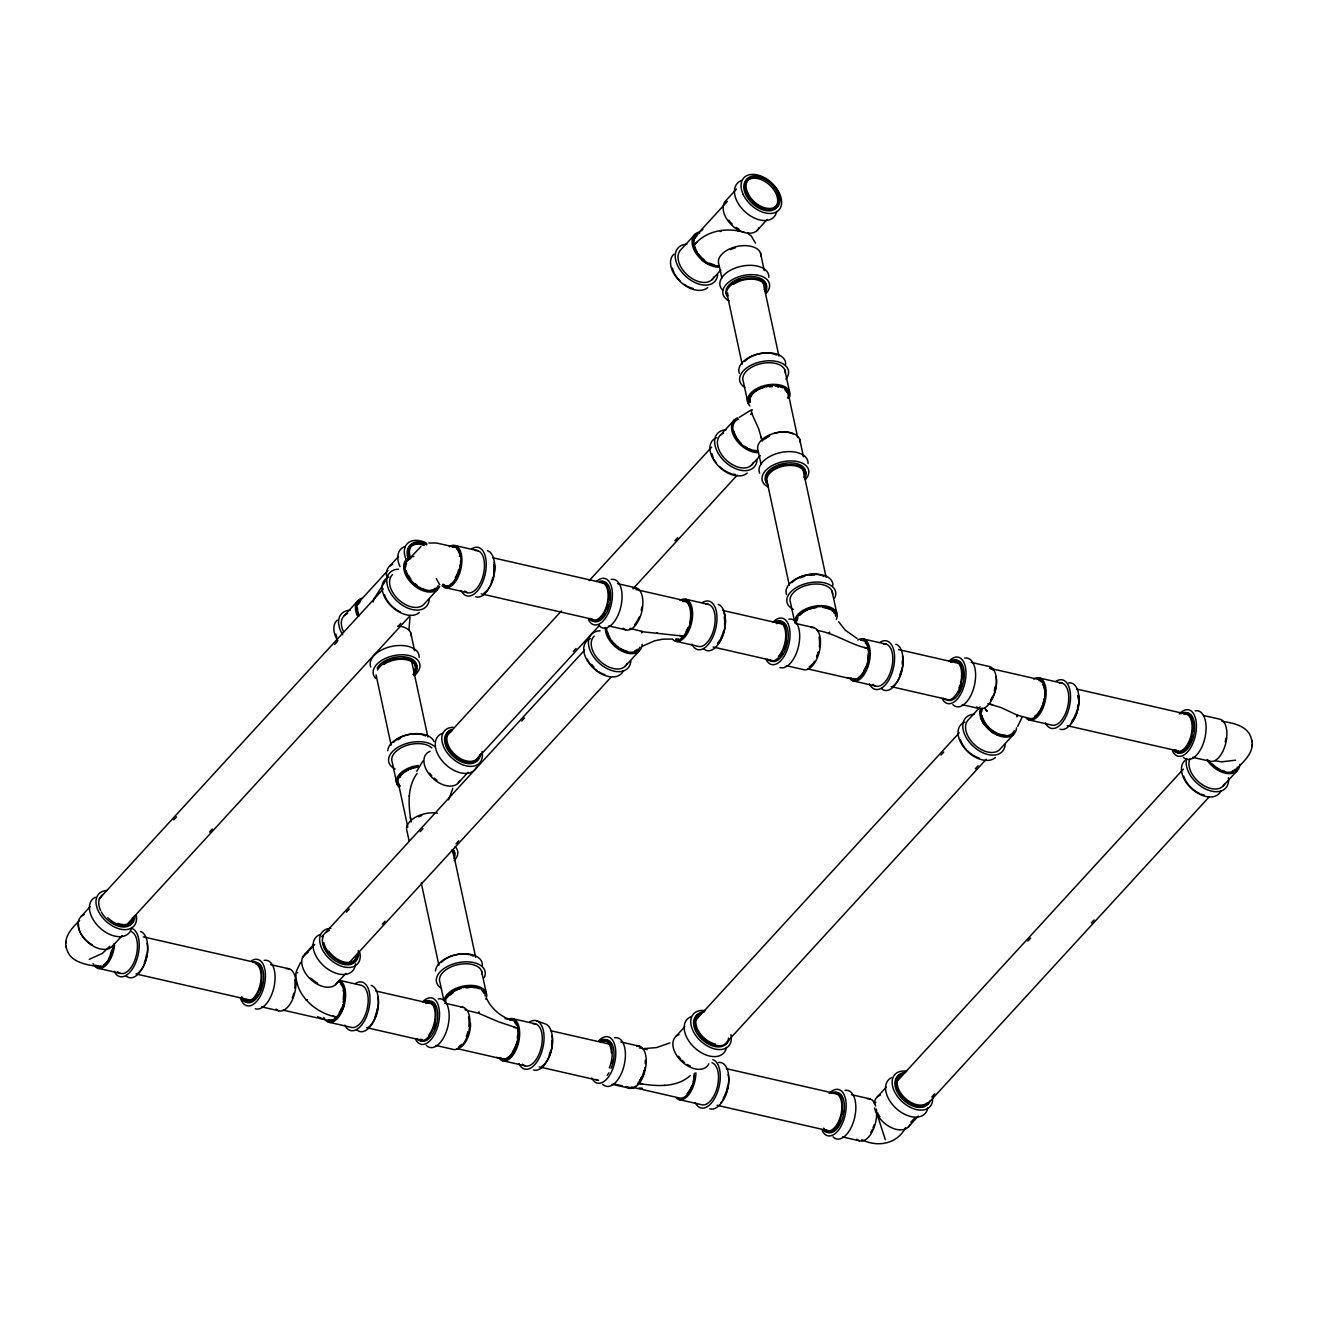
<?xml version="1.0" encoding="UTF-8"?>
<svg xmlns="http://www.w3.org/2000/svg" width="1318" height="1318" viewBox="0 0 1318 1318"><rect width="100%" height="100%" fill="white"/><g stroke="black" fill="none" stroke-linecap="round" stroke-linejoin="round"><path stroke-width="1.5" d="M408.992 629.526L409.964 617.368M513.575 1027.15L518.238 1028.337L498.616 1021.829L478.681 1013.311L479.06 1011.878L478.368 1013.212L464.924 1009.852M744.275 232.281C726.465 227.157 705.855 230.403 693.845 245.477A20.001 13.444 45.9 0 0 697.453 254.341M864.097 647.385L868.76 648.588C850.67 645.112 835.398 633.266 817.193 630.399M641.635 631.47L641.619 632.92L641.965 631.536M417.163 773.386C406.801 787.06 408.481 805.99 411.15 821.954L410.326 817.44M98.026 966.605C86.494 964.694 70.002 962.47 66.608 948.663C62.869 937.213 72.21 927.691 79.624 920.508M332.614 1016.013L337.144 1017.183C316.172 1013.69 295.001 995.271 295.924 973.014L297.835 972.486M1221.852 721.325C1233.022 722.89 1248.228 725.806 1251.392 738.821C1255.56 751.82 1243.451 761.672 1235.724 769.877M409.371 795.545L409.305 796.418M829.22 633.563L829.599 632.129L828.89 633.447M295.314 974.595L295.199 975.155M374.263 598.701L374.51 597.861L373.076 601.964M448.598 799.845L452.848 788.329M874.79 1102.622L875.844 1102.326M296.155 971.646L300.619 962.338M296.978 983.426L297.506 984.826M1022.125 717.14L1017.661 726.449M688.358 628.274L684.157 636.232A20.001 9.44 -80 0 1 681.62 638.686M761.178 436.769L762.199 441.085L758.641 428.663L752.183 414.445L751.342 411.216L752.265 409.667M720.979 230.469L720.452 231.54L721.243 230.452M374.609 597.944L385.383 581.073M416.702 771.261L422.963 760.964M679.363 635.391L684.157 636.232L644.156 631.932L629.938 628.389M1017.71 715.361L1016.788 716.597L1017.71 715.361L1029.309 718.326A20.001 10.297 -77.1 0 0 1044.07 702.23A20.001 10.297 -77.1 0 0 1039.21 679.594L989.505 668.242M109.839 946.275L102.359 953.392L89.294 959.306M1235.543 760.206L1221.588 761.82L1215.41 760.832M642.476 1084.137L637.764 1083.198C655.046 1086.329 676.118 1088.273 690.22 1075.653M344.377 615.522L358.48 600.151M389.502 566.312L398.481 556.525M695.146 234.143L681.044 249.53A21.632 13.757 42.5 0 0 688.391 275.89A21.632 13.757 42.5 0 0 713.961 276.912M736.433 189.133L726.185 200.303A21.632 13.757 42.5 0 0 733.516 226.68A21.632 13.757 42.5 0 0 759.086 227.684M387.953 570.397L359.633 601.288A20.001 12.719 42.5 0 0 358.611 615.753M727.338 201.44L696.316 235.279A20.001 12.719 42.5 0 0 697.799 253.995A20.001 12.719 42.5 0 0 718.195 265.742M81.123 916.471L90.102 906.685M407.872 560.265L420.92 546.591M99.163 898.86L383.373 588.932M173.795 819.862L176.563 816.847M334.624 644.486L337.392 641.471M711.852 279.828L720.831 270.042M756.993 230.617L767.241 219.431M459.323 556.377L460.443 555.142M209.529 832.02L212.313 828.989M398.085 626.412L400.853 623.381M127.5 923.869L410.326 615.457M437.527 589.443L423.424 604.814A21.632 13.757 42.5 0 1 397.855 598.982A21.632 13.757 42.5 0 1 392.616 574.516M111.931 946.785L122.195 935.599M720.452 435.072L734.554 419.701M447.346 735.312L561.419 610.926M589.245 580.579L711.654 447.099M778.032 387.179L779.152 385.943M573.314 651.471L576.098 648.44M674.865 540.742L677.65 537.695M474.299 761.837L599.509 625.309M632.887 588.899L737.223 475.123M457.758 783.518L468.022 772.332M751.26 465.386L760.239 455.6M304.787 954.298L313.766 944.512M314.738 944.363L304.985 954.973A18.93 12.027 42.5 0 0 303.156 957.543M321.691 936.785L584.615 650.071M346.486 912.122L349.27 909.09M420.228 831.724L422.996 828.692M521.78 720.995L524.548 717.964M382.269 924.231L385.054 921.2M455.995 843.833L458.779 840.802M348.644 963.293L611.568 676.595M625.061 666.397L639.164 651.01M335.596 984.595L345.86 973.409M343.026 991.037L344.163 989.802M675.903 1036.409L684.882 1026.623M980.114 706.992L968.582 719.562A21.632 13.757 42.5 0 0 973.821 744.027A21.632 13.757 42.5 0 0 999.39 749.876L1013.493 734.488M694.932 1021.022L959.257 732.792M940.937 755.165L943.721 752.133M1044.696 687.584L1044.284 688.045A19.193 9.885 -77.1 0 0 1043.082 684.437M975.32 768.806L978.104 765.758M724.686 1044.499L986.21 759.316M877.261 1096.938L886.24 1087.152M896.355 1082.062L1183.35 769.119M1027.842 941.101L1030.61 938.07M931.859 1096.873L934.643 1093.841M1091.304 923.012L1094.072 919.98M905.598 1127.565C897.163 1144.189 877.393 1147.566 861.725 1139.658M910.837 1122.195L915.005 1117.664M927.477 1104.056L1208.919 797.159M908.069 1127.252L918.333 1116.066M1222.774 786.401L1236.877 771.014M992.503 704.751L987.989 703.614L1001.103 707.585L1017.562 715.312M696.777 242.479L693.845 245.477A20.017 13.46 45.9 0 1 696.761 234.802L696.794 234.785A20.001 13.444 45.9 0 1 699.825 232.907M436.291 578.635L439.701 584.665M885.366 1139.757L876.767 1113.249M763.27 440.064L769.531 435.401M751.935 413.506L750.716 414.445L751.968 413.621M700.22 231.457L702.906 229.48M739.349 417.312L751.013 410.03M642.327 646.248L654.552 640.812L662.773 639.164L672.575 639.049M669.939 1042.917L656.413 1047.596L644.123 1048.601M656.677 633.002L657.583 633.019M664.997 1085.34L664.124 1085.389M428.927 543.065L436.176 542.95L454.957 547.151M737.849 231.062L739.332 231.293M306.402 1000.016L307.44 999.901L306.221 999.802M639.164 1087.993L642.558 1088.273M799.219 614.781L799.894 614.946A18.93 10.873 -12.1 0 1 806.929 610.053M971.086 662.377L989.917 666.677A21.632 11.137 -77.1 0 1 994.365 693.845A21.632 11.137 -77.1 0 1 976.638 706.909M1039.622 678.029L1062.209 683.185M1203.433 715.443L1220.369 719.315A21.632 11.137 -77.1 0 1 1224.834 746.482A21.632 11.137 -77.1 0 1 1207.107 759.563M455.369 545.586L477.956 550.743M795.149 623.365L813.98 627.665M863.685 639.032L886.273 644.189M617.532 583.627L636.363 587.943M686.068 599.295L708.672 604.451M1076.641 689.05L1187.88 714.455M635.968 589.508L685.673 600.86M898.546 649.56L957.856 663.102M492.619 557.695L603.858 583.1M722.544 610.382L783.831 624.386M1067.267 725.691L1178.506 751.095M891.149 686.645L948.482 699.743M481.268 593.874L592.49 619.279M713.17 647.006L772.48 660.565M807.637 668.885L853.372 679.33M962.255 704.669L979.208 708.54M1028.913 719.892L1051.5 725.048A21.632 11.137 -77.1 0 0 1068.074 704.899A21.632 11.137 -77.1 0 0 1059.293 682.988M1192.708 757.323L1209.66 761.194M444.66 587.449L467.247 592.622M786.319 665.672L803.255 669.544A21.632 11.137 -77.1 0 0 819.829 649.379A21.632 11.137 -77.1 0 0 811.048 627.467M852.977 680.895L875.564 686.052M608.718 625.935L625.655 629.806M675.36 641.158L697.963 646.314A21.632 11.137 -77.1 0 0 714.521 626.165A21.632 11.137 -77.1 0 0 705.74 604.254M607.038 632.03L607.713 632.195A19.193 12.208 42.5 0 0 610.613 639.032M448.697 994.546L450.492 994.958A17.842 10.264 -12.1 0 1 453.408 992.438M620.86 1041.961L639.691 1046.261M851.313 1094.632L870.144 1098.932M444.611 1003.13L463.442 1007.43M513.147 1018.781L535.751 1023.938M639.296 1047.826L647.072 1049.606M270.536 964.595L289.367 968.895M726.416 1068.667L839.632 1094.517M504.975 1018.567L512.751 1020.346M143.382 936.867L256.598 962.733M550.545 1030.676L609.855 1044.218M375.877 991.021L433.21 1004.118M717.041 1105.291L828.264 1130.712M631.371 1087.004L679.099 1097.91A20.001 10.297 -77.1 0 0 695.031 1073.33M135.985 973.953L251.194 1000.28M595.818 1079.442L597.614 1079.854M539.194 1066.855L598.504 1080.414M614.32 1084.022L622.228 1085.834M626.182 1086.724L630.136 1087.63M366.503 1027.645L419.882 1039.836M457.115 1048.634L502.85 1059.079M612.046 1084.253L628.983 1088.124M678.688 1099.476L701.291 1104.649A21.632 11.137 -77.1 0 0 717.239 1087.251A21.632 11.137 -77.1 0 0 712 1062.769M842.482 1136.923L859.418 1140.795M283.041 1010.099L328.775 1020.544A20.001 10.297 -77.1 0 0 343.52 1004.448A20.001 10.297 -77.1 0 0 338.677 981.811M97.631 968.17L120.218 973.327M435.797 1045.421L452.733 1049.293A21.632 11.137 -77.1 0 0 469.307 1029.127A21.632 11.137 -77.1 0 0 460.526 1007.232M502.438 1060.644L525.042 1065.817M261.705 1006.886L278.658 1010.758M328.363 1022.109L350.967 1027.282A21.632 11.137 -77.1 0 0 366.915 1009.885A21.632 11.137 -77.1 0 0 361.676 985.403L339.072 980.246A21.632 11.137 -77.1 0 1 342.581 1010.016A21.632 11.137 -77.1 0 1 323.783 1017.545M847.145 677.551L852.598 679.116A20.001 9.523 -74 0 0 866.519 665.508A20.001 9.523 -74 0 0 866.19 642.245M496.622 1057.316L502.059 1058.881A20.001 9.523 -74 0 0 515.997 1045.256A20.001 9.523 -74 0 0 515.668 1021.994M536.558 1020.807L545.322 1023.921A23.79 12.257 -77.1 0 1 551.089 1050.825A23.79 12.257 -77.1 0 1 533.543 1069.969M509.654 1019.44C499.67 1015.799 491.219 1008.122 486.589 998.566M748.542 233.5L747.734 232.841L750.304 235.51M317.556 1016.689L322.861 1018.88M857.046 638.423L845.316 630.235L838.693 621.799M985.848 709.743L987.166 711.292L984.497 708.096M750.931 235.428L755.511 243.105M760.453 252.825L764.259 270.536M784.836 369.913L789.482 391.545M799.68 439.125L803.469 456.819M832.053 591.189L836.699 612.821M787.917 391.973L797.687 437.576M763.007 281.887L778.922 356.107M802.81 468.664L826.106 577.3M727.536 296.023L742.149 364.213M766.911 480.79L789.334 585.406M721.885 278.164L718.936 264.391A21.632 12.439 -12.1 0 1 737.652 246.334A21.632 12.439 -12.1 0 1 760.997 256.038M747.965 403.11L743.319 381.479A21.632 12.439 -12.1 0 1 762.035 363.422A21.632 12.439 -12.1 0 1 785.38 373.126M761.112 464.447L758.163 450.69A21.632 12.439 -12.1 0 1 776.862 432.634A21.632 12.439 -12.1 0 1 800.207 442.337M794.754 622.409L790.536 602.754A21.632 12.439 -12.1 0 1 809.252 584.698A21.632 12.439 -12.1 0 1 832.597 594.402M713.994 265.297L713.845 264.654A19.193 12.208 42.5 0 1 709.578 263.188M410.804 632.986L414.593 650.68M481.531 970.954L486.177 992.586M452.815 850.621L475.666 957.247M411.529 660.763L427.872 736.976M421.233 882.862L438.91 965.353M376.058 674.882L391.116 745.098M398.464 783.551L407.822 827.16M443.804 1000.214L440.014 982.503A21.632 12.439 -12.1 0 1 458.73 964.463A21.632 12.439 -12.1 0 1 482.075 974.15M396.916 783.979L392.27 762.348A21.632 12.439 -12.1 0 1 405.565 745.807A21.632 12.439 -12.1 0 1 431.843 747.981M409.223 841.395L407.114 831.559A21.632 12.439 -12.1 0 1 414.742 817.687A21.632 12.439 -12.1 0 1 437.543 813.157M1251.803 740.271L1251.886 741.787M1252.018 744.555L1252.1 746.021M65.9 941.48L65.982 942.93M66.114 945.698L66.197 947.214M357.376 615.786A21.632 13.757 42.5 0 1 361.626 598.257M343.273 631.174A21.632 13.757 42.5 0 1 347.524 613.628M337.836 640.762A23.79 15.124 42.5 0 1 337.194 620.152M342.746 634.782A24.877 15.816 42.5 0 1 350.275 610.234M336.716 637.055A20.544 13.065 42.5 0 1 335.843 634.139M359.237 615.737A19.193 12.208 42.5 0 1 357.54 607.779M358.348 604.451A19.193 12.208 42.5 0 1 360.209 601.848M377.541 670.005A20.544 11.813 -12.1 0 1 405.301 658.671A20.544 11.813 -12.1 0 1 414.083 674.684M383.999 664.404A19.193 11.038 -12.1 0 1 408.926 660.417A19.193 11.038 -12.1 0 1 412.946 674.437M413.226 661.422A19.193 11.038 -12.1 0 1 414.626 669.758M383.637 662.674A19.193 11.038 -12.1 0 1 387.657 660.4M389.139 659.774A19.193 11.038 -12.1 0 1 392.27 658.72M393.901 658.325A19.193 11.038 -12.1 0 1 397.196 657.748M403.605 657.649A19.193 11.038 -12.1 0 1 406.554 658.127M375.844 678.49A23.79 13.674 -12.1 0 1 383.192 659.511A23.79 13.674 -12.1 0 1 414.132 657.385A23.79 13.674 -12.1 0 1 413.967 675.87M370.803 667.04A24.877 14.3 -12.1 0 1 392.319 646.281A24.877 14.3 -12.1 0 1 419.173 657.435M377.179 668.275A20.544 11.813 -12.1 0 1 402.451 656.726A20.544 11.813 -12.1 0 1 415.895 669.808M398.02 625.935A21.632 12.439 -12.1 0 1 411.348 636.182M386.833 577.333A21.632 13.757 42.5 0 1 392.665 564.417M410.557 557.761A19.193 12.208 42.5 0 1 426.752 544.828M409.107 549.079A19.193 12.208 42.5 0 1 424.198 545.454M408.349 558.931A20.544 13.065 42.5 0 1 413.012 543.741M406.504 560.479A23.79 15.124 42.5 0 1 425.862 542.719M400.029 566.641A24.877 15.816 42.5 0 1 404.923 546.476M409.486 557.695A20.544 13.065 42.5 0 1 426.818 543.84M739.101 229.2A20.001 12.719 42.5 0 1 736.202 227.421M732.182 224.076A20.001 12.719 42.5 0 1 728.821 220.155M717.536 266.434A20.001 13.444 45.9 0 1 714.735 266.285M708.87 264.457A20.001 13.444 45.9 0 1 701.901 259.646M745.79 183.087A19.193 12.208 42.5 0 1 770.338 185.673A19.193 12.208 42.5 0 1 772.2 209.068M764.621 209.282A19.193 12.208 42.5 0 1 760.354 207.816M758.937 207.107A19.193 12.208 42.5 0 1 756.153 205.394M754.835 204.422A19.193 12.208 42.5 0 1 752.314 202.198M749.085 198.441A19.193 12.208 42.5 0 1 747.372 195.739M777.966 205.542A20.544 13.065 42.5 0 1 751.672 202.791A20.544 13.065 42.5 0 1 749.695 177.732M776.681 211.358A24.877 15.816 42.5 0 1 745.593 212.28A24.877 15.816 42.5 0 1 741.606 180.484M726.844 296.105A20.544 11.813 -12.1 0 1 747.257 278.543A20.544 11.813 -12.1 0 1 765.923 291.393M733.665 284.26A19.193 11.038 -12.1 0 1 756.581 279.696A19.193 11.038 -12.1 0 1 764.654 291.327M728.129 295.759A19.193 11.038 -12.1 0 1 727.668 292.909M762.875 281.261A19.193 11.038 -12.1 0 1 764.275 289.598M730.156 285.232A19.193 11.038 -12.1 0 1 732.133 283.386M733.286 282.53A19.193 11.038 -12.1 0 1 735.889 280.948M737.306 280.256A19.193 11.038 -12.1 0 1 740.337 279.07M729.052 300.784A23.79 13.674 -12.1 0 1 728.772 282.068A23.79 13.674 -12.1 0 1 760.288 275.808A23.79 13.674 -12.1 0 1 766.071 293.436M722.709 290.125A24.877 14.3 -12.1 0 1 738.805 266.879A24.877 14.3 -12.1 0 1 768.822 277.274M726.465 294.375A20.544 11.813 -12.1 0 1 744.242 277.225A20.544 11.813 -12.1 0 1 766.417 286.451M730.436 249.613A20.001 11.5 -12.1 0 1 735.263 247.866M718.821 267.076A21.632 13.757 42.5 0 1 695.278 252.1A21.632 13.757 42.5 0 1 698.309 232.248M704.059 259.778A19.193 12.208 42.5 0 1 698.309 253.797M697.42 252.463A19.193 12.208 42.5 0 1 694.52 245.626M695.014 238.443A19.193 12.208 42.5 0 1 696.893 235.856M707.75 287.505A23.79 15.124 42.5 0 1 679.643 281.08A23.79 15.124 42.5 0 1 673.877 254.16M717.635 274.408A24.877 15.816 42.5 0 1 684.767 275.396A24.877 15.816 42.5 0 1 686.958 244.225M693.202 288.494A20.544 13.065 42.5 0 1 688.639 286.929M687.123 286.171A20.544 13.065 42.5 0 1 684.157 284.326M680.039 280.915A20.544 13.065 42.5 0 1 674.75 273.996M674.009 272.529A20.544 13.065 42.5 0 1 672.51 268.131M764.292 387.113A18.93 10.873 -12.1 0 0 750.321 402.336A19.193 11.038 -12.1 0 1 764.456 387.014M765.89 386.701A18.93 10.873 -12.1 0 1 772.364 385.927M775.462 386.042A18.93 10.873 -12.1 0 1 778.361 386.503M784.951 389.766A18.93 10.873 -12.1 0 1 786.648 392.22M766.071 386.602A19.193 11.038 -12.1 0 1 769.366 386.042M775.791 385.943A19.193 11.038 -12.1 0 1 782.546 387.723M785.413 389.7A19.193 11.038 -12.1 0 1 787.143 392.204M400.277 786.138A20.001 11.5 -12.1 0 1 418.35 766.433M418.613 816.781A20.001 11.5 -12.1 0 1 421.776 815.529M398.86 786.797A21.632 12.439 -12.1 0 1 418.399 765.478M397.904 739.826A19.193 11.038 -12.1 0 1 400.507 738.261M418.317 766.911A19.193 11.038 -12.1 0 0 410.277 768.938A18.93 10.873 -12.1 0 1 413.242 767.982M414.841 767.587A18.93 10.873 -12.1 0 1 418.086 767.027M387.756 750.749A23.79 13.674 -12.1 0 1 408.926 734.423A23.79 13.674 -12.1 0 1 434.017 741.556M395.12 769.004A24.877 14.3 -12.1 0 1 398.794 746.779A24.877 14.3 -12.1 0 1 434.66 746.696M393.637 742.265A20.544 11.813 -12.1 0 1 425.615 735.922M480.724 753.632A20.544 13.065 42.5 0 1 455.567 756.252A20.544 13.065 42.5 0 1 451.596 729.398M478.764 756.45A19.193 12.208 42.5 0 1 454.216 753.863A19.193 12.208 42.5 0 1 452.354 730.469M472.981 761.952A19.193 12.208 42.5 0 1 469.439 762.611M461.135 760.717A19.193 12.208 42.5 0 1 454.315 756.235M453.079 755.099A19.193 12.208 42.5 0 1 448.153 748.624M447.461 747.257A19.193 12.208 42.5 0 1 446.061 743.171M445.748 739.316A19.193 12.208 42.5 0 1 451.234 731.704M481.993 751.375A23.79 15.124 42.5 0 1 467.906 766.186A23.79 15.124 42.5 0 1 443.227 745.659A23.79 15.124 42.5 0 1 453.013 727.272M476.589 767.043A24.877 15.816 42.5 0 1 444.776 763.682A24.877 15.816 42.5 0 1 442.37 733.368M479.604 754.868A20.544 13.065 42.5 0 1 454.446 757.471A20.544 13.065 42.5 0 1 450.459 730.633M459.867 780.586A21.632 13.757 42.5 0 1 432.205 777.669A21.632 13.757 42.5 0 1 430.113 751.309M436.966 780.305A20.001 12.719 42.5 0 1 434.232 778.164M431.76 775.725A20.001 12.719 42.5 0 1 429.602 773.056M452.601 849.632A20.544 11.813 -12.1 0 1 454.1 858.545M454.084 850.571A20.544 11.813 -12.1 0 1 454.595 853.603M455.056 846.601A23.79 13.674 -12.1 0 1 454.249 860.605M451.431 850.159A19.193 11.038 -12.1 0 1 453.639 855.497M769.317 386.833A17.842 10.264 -12.1 0 1 772.364 386.619M749.514 402.665A20.001 11.5 -12.1 0 1 769.399 385.564A20.001 11.5 -12.1 0 1 787.571 398.069M765.461 438.268A20.001 11.5 -12.1 0 1 769.663 435.912M774.292 433.441A20.001 12.307 -15.1 0 1 793.09 433.919M749.909 405.911A21.632 12.439 -12.1 0 1 766.664 385.054A21.632 12.439 -12.1 0 1 789.103 398.135M744.686 361.396A20.544 11.813 -12.1 0 1 776.648 355.053M739.398 373.406A23.79 13.674 -12.1 0 1 759.975 353.553A23.79 13.674 -12.1 0 1 785.643 364.213M744.785 387.377A24.877 14.3 -12.1 0 1 746.35 368.183A24.877 14.3 -12.1 0 1 778.246 361.857A24.877 14.3 -12.1 0 1 785.923 379.205M735.543 474.48A20.544 13.065 42.5 0 1 732.61 474.052M731.111 473.64A20.544 13.065 42.5 0 1 719.447 466.457M715.987 462.437A20.544 13.065 42.5 0 1 714.158 459.537M713.417 458.071A20.544 13.065 42.5 0 1 711.918 453.689M757.29 450.641A19.193 12.208 42.5 0 1 753.253 450.212M751.853 449.833A19.193 12.208 42.5 0 1 748.986 448.73M747.57 448.038A19.193 12.208 42.5 0 1 744.802 446.324M740.947 443.112A19.193 12.208 42.5 0 1 733.928 431.184M747.158 473.047A23.79 15.124 42.5 0 1 716.926 464.364A23.79 15.124 42.5 0 1 716.745 437.625M757.043 459.966A24.877 15.816 42.5 0 1 724.175 460.938A24.877 15.816 42.5 0 1 726.366 429.783M753.369 462.453A21.632 13.757 42.5 0 1 725.707 459.537A21.632 13.757 42.5 0 1 723.615 433.177M758.229 452.634A21.632 13.757 42.5 0 1 734.686 437.658A21.632 13.757 42.5 0 1 737.718 417.806M757.603 451.3A20.001 12.719 42.5 0 1 735.823 437.444A20.001 12.719 42.5 0 1 738.64 419.075M767.356 482.042A19.193 11.038 -12.1 0 1 786.434 465.633A19.193 11.038 -12.1 0 1 803.865 477.627M766.516 477.478A19.193 11.038 -12.1 0 1 767.323 474.464M772.496 468.813A19.193 11.038 -12.1 0 1 776.516 466.556M777.999 465.929A19.193 11.038 -12.1 0 1 781.146 464.875M782.76 464.463A19.193 11.038 -12.1 0 1 786.055 463.903M803.832 470.048A19.193 11.038 -12.1 0 1 804.309 472.898M767.537 483.344A20.544 11.813 -12.1 0 1 783.452 463.524A20.544 11.813 -12.1 0 1 804.771 475.946M767.916 485.073A20.544 11.813 -12.1 0 1 783.831 465.254A20.544 11.813 -12.1 0 1 805.133 477.676M768.279 487.083A23.79 13.674 -12.1 0 1 767.982 468.368A23.79 13.674 -12.1 0 1 799.499 462.091A23.79 13.674 -12.1 0 1 805.298 479.719M759.679 473.178A24.877 14.3 -12.1 0 1 781.195 452.42A24.877 14.3 -12.1 0 1 808.049 463.574M797.061 620.827A18.93 10.873 -12.1 0 1 797.868 617.862M808.395 609.443A18.93 10.873 -12.1 0 1 816.336 607.45M822.663 607.334A18.93 10.873 -12.1 0 1 829.319 609.114M449.454 994.892A18.93 10.873 -12.1 0 1 452.552 992.24M453.787 991.433A18.93 10.873 -12.1 0 1 461.069 988.352M465.913 987.38A18.93 10.873 -12.1 0 1 469.142 987.166M470.707 987.182A18.93 10.873 -12.1 0 1 475.139 987.742M868.101 653.843A17.842 9.193 -77.1 0 1 867.919 658.308M865.629 667.254A17.842 9.193 -77.1 0 1 863.685 671.126M819.055 637.22A20.001 10.297 -77.1 0 1 819.368 646.759M818.429 651.866A20.001 10.297 -77.1 0 1 816.814 656.776M812.053 664.601A20.001 10.297 -77.1 0 1 809.236 667.007M818.083 652.558A18.93 9.737 -77.1 0 1 816.55 657.204M814.491 661.306A18.93 9.737 -77.1 0 1 809.384 666.875M860.572 640.416A20.001 10.297 -77.1 0 1 868.134 663.234A20.001 10.297 -77.1 0 1 851 677.814M777.34 622.211A19.193 9.885 -77.1 0 1 785.709 634.386A19.193 9.885 -77.1 0 1 778.477 656.315M776.401 623.727A19.193 9.885 -77.1 0 1 784.012 624.238M787.077 641.24A19.193 9.885 -77.1 0 1 786.401 644.518M785.94 646.117A19.193 9.885 -77.1 0 1 784.836 649.214M782.76 653.382A19.193 9.885 -77.1 0 1 781.129 655.721M779.3 621.305A20.544 10.577 -77.1 0 1 787.06 644.733A20.544 10.577 -77.1 0 1 769.465 659.725M774.556 622.063A20.544 10.577 -77.1 0 1 785.825 641.701A20.544 10.577 -77.1 0 1 767.653 659.313M772.908 622.343A23.79 12.257 -77.1 0 1 788.988 626.231A23.79 12.257 -77.1 0 1 783.156 657.764A23.79 12.257 -77.1 0 1 766.055 659.379M788.823 619.13A24.877 12.801 -77.1 0 1 798.922 644.337A24.877 12.801 -77.1 0 1 779.861 667.518M791.904 582.671A20.544 11.813 -12.1 0 1 823.865 576.312M800.191 577.959A19.193 11.038 -12.1 0 1 804.82 576.279M809.73 575.307A19.193 11.038 -12.1 0 1 814.59 575.093M793.387 609.41A24.877 14.3 -12.1 0 1 805.776 583.61A24.877 14.3 -12.1 0 1 834.739 597.894M786.615 594.682A23.79 13.674 -12.1 0 1 807.193 574.829A23.79 13.674 -12.1 0 1 832.877 585.489M799.894 614.946A19.193 11.038 -12.1 0 1 807.044 609.97M808.544 609.344A19.193 11.038 -12.1 0 1 816.583 607.318M823.009 607.219A19.193 11.038 -12.1 0 1 834.36 613.48M794.639 621.173A21.632 12.439 -12.1 0 1 819.45 605.654A21.632 12.439 -12.1 0 1 836.32 619.411M796.731 623.941A20.001 11.5 -12.1 0 1 814.046 607.252A20.001 11.5 -12.1 0 1 835.628 616.214M857.656 640.07A21.632 11.137 -77.1 0 1 869.534 660.73A21.632 11.137 -77.1 0 1 850.407 679.264M902.286 661.026A19.193 9.885 -77.1 0 1 902.237 664.19M901.166 670.73A19.193 9.885 -77.1 0 1 899.617 675.442M883.34 643.991A21.632 11.137 -77.1 0 1 891.512 668.654A21.632 11.137 -77.1 0 1 872.994 684.421M865.349 642.822A19.193 9.885 -77.1 0 1 868.117 661.471M867.738 663.102A19.193 9.885 -77.1 0 1 866.766 666.282M866.19 667.798A19.193 9.885 -77.1 0 1 864.097 671.966M863.306 673.185A19.193 9.885 -77.1 0 1 858.908 677.617M856.173 678.721A19.193 9.885 -77.1 0 1 853.57 678.539M895.845 644.156A23.79 12.257 -77.1 0 1 900.754 674.042A23.79 12.257 -77.1 0 1 881.248 688.424M880.16 642.245A24.877 12.801 -77.1 0 1 893.11 669.182A24.877 12.801 -77.1 0 1 869.485 683.943M902.484 655.919A20.544 10.577 -77.1 0 1 892.385 686.497M518.172 1029.655A18.93 9.737 -77.1 0 1 518.584 1032.439M518.682 1035.47A18.93 9.737 -77.1 0 1 506.161 1058.898M517.793 1035.899A17.299 8.913 -77.1 0 1 517.595 1038.815M516.771 1043.246A17.299 8.913 -77.1 0 1 515.898 1046.113M515.371 1047.48A17.299 8.913 -77.1 0 1 513.493 1051.237M641.899 1076.378A17.299 8.913 -77.1 0 1 640.021 1080.134M644.996 1067.564A18.93 9.737 -77.1 0 1 632.689 1087.811M868.15 648.983A18.93 9.737 -77.1 0 1 868.661 653.267M868.661 654.799A18.93 9.737 -77.1 0 1 867.919 661.241M866.025 667.468A18.93 9.737 -77.1 0 1 863.965 671.587M994.975 686.892A18.93 9.737 -77.1 0 1 994.447 690.138M992.553 696.382A18.93 9.737 -77.1 0 1 990.493 700.484M343.504 989.983A18.93 9.737 -77.1 0 1 343.273 1002.24M341.378 1008.484A18.93 9.737 -77.1 0 1 339.319 1012.586M470.526 1023.18A18.93 9.737 -77.1 0 1 458.021 1048.156M998.237 735.032A18.93 12.027 42.5 0 1 995.42 733.961M994.019 733.269A18.93 12.027 42.5 0 1 991.284 731.572M984.299 724.702A18.93 12.027 42.5 0 1 982.618 722.05M981.943 720.699A18.93 12.027 42.5 0 1 980.905 717.981M980.262 712.857A18.93 12.027 42.5 0 1 981.053 709.578M688.029 627.516A17.842 9.193 -77.1 0 1 686.085 631.388M641.767 607.021A20.001 10.297 -77.1 0 1 641.207 610.448M639.197 617.038A20.001 10.297 -77.1 0 1 634.436 624.88M682.971 600.678A20.001 10.297 -77.1 0 1 691.093 620.943A20.001 10.297 -77.1 0 1 675.772 639.592M684.882 600.695A20.001 9.44 -80 0 1 689.742 623.332M633.447 587.729A21.632 11.137 -77.1 0 1 641.619 612.409A21.632 11.137 -77.1 0 1 623.101 628.175M599.723 582.474A19.193 9.885 -77.1 0 1 606.988 604.369A19.193 9.885 -77.1 0 1 590.546 618.373M601.683 581.567A20.544 10.577 -77.1 0 1 609.46 604.995A20.544 10.577 -77.1 0 1 591.864 619.987M599.888 581.156A20.544 10.577 -77.1 0 1 607.647 604.583A20.544 10.577 -77.1 0 1 590.052 619.575M596.395 581.502A23.79 12.257 -77.1 0 1 611.667 587.564A23.79 12.257 -77.1 0 1 605.209 618.504A23.79 12.257 -77.1 0 1 588.454 619.641M611.206 579.409A24.877 12.801 -77.1 0 1 620.613 607.779A24.877 12.801 -77.1 0 1 599.311 625.902M609.641 592.095A19.193 9.885 -77.1 0 1 609.69 599.871M608.784 604.781A19.193 9.885 -77.1 0 1 607.236 609.476M605.16 613.644A19.193 9.885 -77.1 0 1 602.672 617.005M604.896 674.651A20.544 13.065 42.5 0 1 598.817 671.851M597.351 670.895A20.544 13.065 42.5 0 1 587.202 659.082M593.858 666.892A19.193 12.208 42.5 0 1 591.634 664.42M637.418 649.313A19.193 12.208 42.5 0 1 634.617 650.993M627.038 651.207A19.193 12.208 42.5 0 1 619.954 648.225M618.587 647.319A19.193 12.208 42.5 0 1 611.503 640.367M623.266 670.829A23.79 15.124 42.5 0 1 592.836 667.633A23.79 15.124 42.5 0 1 590.53 638.637M630.828 660.977A24.877 15.816 42.5 0 1 597.96 661.949A24.877 15.816 42.5 0 1 600.151 630.795M627.154 663.465A21.632 13.757 42.5 0 1 601.585 662.443A21.632 13.757 42.5 0 1 594.253 636.083M642.179 644.321A21.632 13.757 42.5 0 1 622.656 651.504A21.632 13.757 42.5 0 1 605.341 627.384M639.955 647.171A20.001 12.719 42.5 0 1 620.531 649.181A20.001 12.719 42.5 0 1 606.708 628.027M680.055 600.333A21.632 11.137 -77.1 0 1 691.934 620.992A21.632 11.137 -77.1 0 1 672.806 639.527M724.175 616.939A19.193 9.885 -77.1 0 1 724.472 626.083M723.566 631.009A19.193 9.885 -77.1 0 1 720.666 638.555M719.925 639.873A19.193 9.885 -77.1 0 1 717.453 643.217M682.872 601.469A19.193 9.885 -77.1 0 1 689.545 605.703M691.044 618.439A19.193 9.885 -77.1 0 1 681.307 637.879M678.556 638.983A19.193 9.885 -77.1 0 1 675.969 638.802M718.244 604.418A23.79 12.257 -77.1 0 1 723.137 634.304A23.79 12.257 -77.1 0 1 703.647 648.687M702.543 602.507A24.877 12.801 -77.1 0 1 715.509 629.444A24.877 12.801 -77.1 0 1 691.884 644.205M723.598 612.326A20.544 10.577 -77.1 0 1 717.684 644.304M990.263 668.44A20.001 11.104 -74.1 0 1 992.8 669.989M996.062 676.496A20.001 11.104 -74.1 0 1 990.856 700.188M995.074 687.452A20.001 10.297 -77.1 0 1 994.365 690.879M1033.609 679.067A21.632 11.137 -77.1 0 1 1045.471 699.726A21.632 11.137 -77.1 0 1 1026.343 718.261M1039.012 680.385A19.193 9.885 -77.1 0 1 1041.286 681.834M1044.531 689.413A19.193 9.885 -77.1 0 1 1044.581 697.189M1044.35 698.82A19.193 9.885 -77.1 0 1 1034.861 716.613M1068.569 682.938A23.79 12.257 -77.1 0 1 1078.223 707.041A23.79 12.257 -77.1 0 1 1060.001 729.216M1056.097 681.241A24.877 12.801 -77.1 0 1 1069.046 708.194A24.877 12.801 -77.1 0 1 1045.438 722.939M1078.421 694.915A20.544 10.577 -77.1 0 1 1071.221 723.038M1077.712 695.673A19.193 9.885 -77.1 0 1 1078.14 698.524M1078.025 704.817A19.193 9.885 -77.1 0 1 1077.481 708.112M1077.119 709.743A19.193 9.885 -77.1 0 1 1076.147 712.923M1075.554 714.438A19.193 9.885 -77.1 0 1 1071.847 720.946M979.225 758.13A20.544 13.065 42.5 0 1 967.56 750.947M966.325 749.662A20.544 13.065 42.5 0 1 960.41 739.629M1005.42 735.115A19.193 12.208 42.5 0 1 990.296 728.739M989.077 727.602A19.193 12.208 42.5 0 1 982.042 715.674M981.745 711.835A19.193 12.208 42.5 0 1 982.553 708.491M995.288 757.537A23.79 15.124 42.5 0 1 965.056 748.855A23.79 15.124 42.5 0 1 964.858 722.116M1005.156 744.456A24.877 15.816 42.5 0 1 972.305 745.428A24.877 15.816 42.5 0 1 974.48 714.274M1016.507 727.8A21.632 13.757 42.5 0 1 996.985 734.983A21.632 13.757 42.5 0 1 979.669 710.88M1014.283 730.65A20.001 12.719 42.5 0 1 992.701 731.292A20.001 12.719 42.5 0 1 981.894 708.03M950.525 662.311A19.193 9.885 -77.1 0 1 960.525 683.103M960.081 684.701A19.193 9.885 -77.1 0 1 958.977 687.798M962.947 669.462A19.193 9.885 -77.1 0 1 963.359 672.295M963.458 673.811A19.193 9.885 -77.1 0 1 963.244 678.605M962.338 683.515A19.193 9.885 -77.1 0 1 958.697 692.378M955.089 661.62A19.193 9.885 -77.1 0 1 957.675 661.801M955.237 660.302A20.544 10.577 -77.1 0 1 963.573 681.109A20.544 10.577 -77.1 0 1 947.84 700.27M948.845 661.356A23.79 12.257 -77.1 0 1 964.941 665.244A23.79 12.257 -77.1 0 1 959.092 696.777A23.79 12.257 -77.1 0 1 941.991 698.375M964.76 658.143A24.877 12.801 -77.1 0 1 974.15 686.513A24.877 12.801 -77.1 0 1 952.865 704.652M950.492 661.059A20.544 10.577 -77.1 0 1 961.761 680.698A20.544 10.577 -77.1 0 1 943.606 698.309M645.309 1060.347A20.001 10.297 -77.1 0 1 645.243 1063.642M644.14 1070.463A20.001 10.297 -77.1 0 1 642.525 1075.356M641.866 1076.888A20.001 10.297 -77.1 0 1 638.67 1082.144M695.92 1072.901A21.632 11.137 -77.1 0 1 688.721 1094.714A21.632 11.137 -77.1 0 1 676.134 1097.861M727.569 1086.048A19.193 9.885 -77.1 0 1 726.893 1089.327M726.449 1090.925A19.193 9.885 -77.1 0 1 723.252 1098.191M718.343 1062.522A23.79 12.257 -77.1 0 1 728.014 1086.625A23.79 12.257 -77.1 0 1 709.792 1108.8M712.791 1059.639A24.877 12.801 -77.1 0 1 716.827 1093.874A24.877 12.801 -77.1 0 1 695.212 1102.523M694.586 1073.544A19.193 9.885 -77.1 0 1 687.337 1093.907M728.211 1074.5A20.544 10.577 -77.1 0 1 721.012 1102.622M728.805 1040.413A20.544 13.065 42.5 0 1 700.698 1035.701A20.544 13.065 42.5 0 1 704.323 1011.911M715.476 1044.153A19.193 12.208 42.5 0 1 697.535 1029.243A19.193 12.208 42.5 0 1 701.308 1013.674M714.34 1045.388A19.193 12.208 42.5 0 1 711.506 1044.515M710.072 1043.922A19.193 12.208 42.5 0 1 698.804 1034.531M695.509 1019.176A19.193 12.208 42.5 0 1 700.171 1014.893M730.93 1034.581A23.79 15.124 42.5 0 1 715.707 1049.194A23.79 15.124 42.5 0 1 691.439 1026.607A23.79 15.124 42.5 0 1 705.262 1010.675M726.399 1047.448A24.877 15.816 42.5 0 1 695.311 1048.37A24.877 15.816 42.5 0 1 691.324 1016.573M728.541 1038.073A20.544 13.065 42.5 0 1 703.4 1040.676A20.544 13.065 42.5 0 1 699.413 1013.839M708.82 1063.791A21.632 13.757 42.5 0 1 681.142 1060.875A21.632 13.757 42.5 0 1 679.05 1034.515M690.286 1066.031A20.001 12.719 42.5 0 1 687.353 1064.45M684.536 1062.489A20.001 12.719 42.5 0 1 681.917 1060.183M680.714 1058.931A20.001 12.719 42.5 0 1 678.539 1056.262M636.775 1046.064A21.632 11.137 -77.1 0 1 644.947 1070.727A21.632 11.137 -77.1 0 1 626.429 1086.493M605.011 1039.886A20.544 10.577 -77.1 0 1 611.124 1068.354M608.883 1072.819A20.544 10.577 -77.1 0 1 607.153 1075.323M600.267 1040.66A20.544 10.577 -77.1 0 1 611.074 1045.817A20.544 10.577 -77.1 0 1 609.311 1067.942M598.636 1040.94A23.79 12.257 -77.1 0 1 614.715 1044.828A23.79 12.257 -77.1 0 1 608.883 1076.361A23.79 12.257 -77.1 0 1 591.782 1077.959M614.534 1037.727A24.877 12.801 -77.1 0 1 623.941 1066.097A24.877 12.801 -77.1 0 1 602.639 1084.236M600.316 1041.895A19.193 9.885 -77.1 0 1 611.42 1052.983M602.128 1042.307A19.193 9.885 -77.1 0 1 609.74 1042.835M612.804 1059.82A19.193 9.885 -77.1 0 1 612.112 1063.099M294.705 979.884A20.001 10.297 -77.1 0 1 294.771 987.973M293.815 993.097A20.001 10.297 -77.1 0 1 292.201 997.99M343.504 995.074A17.842 9.193 -77.1 0 1 343.306 999.522M344.278 1004.645A20.001 11.104 -74.1 0 1 328.05 1020.363M286.451 968.697A21.632 11.137 -77.1 0 1 294.622 993.36A21.632 11.137 -77.1 0 1 276.105 1009.127M255.33 963.606A19.193 9.885 -77.1 0 1 258.427 990.032A19.193 9.885 -77.1 0 1 241.754 996.705M262.48 982.454A19.193 9.885 -77.1 0 1 261.788 985.732M261.343 987.347A19.193 9.885 -77.1 0 1 260.239 990.444M258.147 994.612A19.193 9.885 -77.1 0 1 256.532 996.952M252.974 1000.263A19.193 9.885 -77.1 0 1 250.222 1001.367M247.636 1001.186A19.193 9.885 -77.1 0 1 245.362 999.736M254.687 962.519A20.544 10.577 -77.1 0 1 262.447 985.963A20.544 10.577 -77.1 0 1 244.868 1000.939M251.656 960.723A23.79 12.257 -77.1 0 1 265.248 971.976A23.79 12.257 -77.1 0 1 256.104 1002.026A23.79 12.257 -77.1 0 1 240.37 997.742M264.21 960.361A24.877 12.801 -77.1 0 1 274.309 985.551A24.877 12.801 -77.1 0 1 255.264 1008.748M252.875 962.107A20.544 10.577 -77.1 0 1 259.893 988.121A20.544 10.577 -77.1 0 1 241.128 997.726M358.232 950.607A20.544 13.065 42.5 0 1 344.591 963.129A20.544 13.065 42.5 0 1 323.898 942.765M326.436 932.287A20.544 13.065 42.5 0 1 329.434 930.492M357.409 954.199A19.193 12.208 42.5 0 1 346.42 962.387A19.193 12.208 42.5 0 1 328.825 951.184M359.814 952.453A23.79 15.124 42.5 0 1 345.728 967.28A23.79 15.124 42.5 0 1 321.065 946.752A23.79 15.124 42.5 0 1 330.851 928.366M356.288 955.435A19.193 12.208 42.5 0 1 350.802 963.046M327.688 952.42A19.193 12.208 42.5 0 1 325.299 948.35M355.481 963.804A24.877 15.816 42.5 0 1 325.019 966.967A24.877 15.816 42.5 0 1 320.208 934.462M356.568 959.537A20.544 13.065 42.5 0 1 334.41 960.196A20.544 13.065 42.5 0 1 323.305 936.307M337.705 981.679A21.632 13.757 42.5 0 1 310.027 978.763A21.632 13.757 42.5 0 1 307.951 952.403M317.704 983.179A20.001 12.719 42.5 0 1 310.801 978.071M340.752 984.052A19.193 9.885 -77.1 0 1 343.504 1002.685M343.125 1004.316A19.193 9.885 -77.1 0 1 342.153 1007.496M341.576 1009.028A19.193 9.885 -77.1 0 1 334.311 1018.847M331.559 1019.934A19.193 9.885 -77.1 0 1 328.973 1019.77M371.248 985.386A23.79 12.257 -77.1 0 1 376.141 1015.272A23.79 12.257 -77.1 0 1 356.651 1029.638M355.547 983.459A24.877 12.801 -77.1 0 1 368.513 1010.412A24.877 12.801 -77.1 0 1 344.888 1025.157M377.871 997.133A20.544 10.577 -77.1 0 1 367.788 1027.727M377.245 1008.682A19.193 9.885 -77.1 0 1 375.02 1016.656M1042.917 684.421A18.93 9.737 -77.1 0 1 1044.087 687.98M1044.169 698.606A18.93 9.737 -77.1 0 1 1034.795 716.152M694.372 1073.412A18.93 9.737 -77.1 0 1 693.252 1081.452M691.736 1086.081A18.93 9.737 -77.1 0 1 687.222 1093.495M460.575 560.908A18.93 9.737 -77.1 0 1 454.71 580.991A18.93 9.737 -77.1 0 1 443.276 584.286M452.255 546.97A20.001 10.297 -77.1 0 1 459.817 569.788A20.001 10.297 -77.1 0 1 442.683 584.385M457.28 574.45A17.299 8.913 -77.1 0 1 455.402 578.207M112.211 950.113A18.93 9.737 -77.1 0 1 108.636 958.861M910.178 1124.32A21.632 13.757 42.5 0 1 891.578 1127.747A21.632 13.757 42.5 0 1 874.592 1107.977M874.246 1103.627A21.632 13.757 42.5 0 1 880.424 1095.044M927.213 1102.787A19.193 12.208 42.5 0 1 902.814 1095.785A19.193 12.208 42.5 0 1 902.665 1074.203M915.713 1105.917A19.193 12.208 42.5 0 1 912.863 1105.061M907.245 1102.029A19.193 12.208 42.5 0 1 904.626 1099.97M902.237 1097.63A19.193 12.208 42.5 0 1 900.161 1095.077M896.883 1079.722A19.193 12.208 42.5 0 1 901.545 1075.439M929.042 1102.178A20.544 13.065 42.5 0 1 902.764 1099.41A20.544 13.065 42.5 0 1 900.771 1074.368M930.178 1100.958A20.544 13.065 42.5 0 1 902.072 1096.23A20.544 13.065 42.5 0 1 905.697 1072.44M932.584 1096.741A23.79 15.124 42.5 0 1 915.911 1109.459A23.79 15.124 42.5 0 1 892.665 1086.576A23.79 15.124 42.5 0 1 906.619 1071.221M927.773 1107.977A24.877 15.816 42.5 0 1 897.509 1109.608A24.877 15.816 42.5 0 1 891.363 1077.696M879.913 1116.791A20.001 12.719 42.5 0 1 877.409 1112.557M830.719 1093.33A20.544 10.577 -77.1 0 1 841.988 1112.952A20.544 10.577 -77.1 0 1 823.816 1130.564M833.503 1093.462A19.193 9.885 -77.1 0 1 840.752 1115.358A19.193 9.885 -77.1 0 1 824.31 1129.361M837.902 1094.055A19.193 9.885 -77.1 0 1 840.176 1095.505M843.471 1110.86A19.193 9.885 -77.1 0 1 842.927 1114.155M840.999 1120.481A19.193 9.885 -77.1 0 1 837.292 1126.989M828.396 1131.223A19.193 9.885 -77.1 0 1 826.122 1129.773M829.071 1093.611A23.79 12.257 -77.1 0 1 845.151 1097.499A23.79 12.257 -77.1 0 1 839.319 1129.032A23.79 12.257 -77.1 0 1 822.218 1130.63M844.986 1090.398A24.877 12.801 -77.1 0 1 854.377 1118.768A24.877 12.801 -77.1 0 1 833.075 1136.907M835.464 1092.556A20.544 10.577 -77.1 0 1 842.466 1118.57A20.544 10.577 -77.1 0 1 823.701 1128.175M867.211 1098.734A21.632 11.137 -77.1 0 1 875.696 1106.099M876.338 1109.113A21.632 11.137 -77.1 0 1 870.852 1134.09A21.632 11.137 -77.1 0 1 856.865 1139.164M874.114 1124.798A20.001 10.297 -77.1 0 1 872.977 1128.027M872.302 1129.559A20.001 10.297 -77.1 0 1 870.803 1132.376M1183.729 713.862A19.193 9.885 -77.1 0 1 1190.978 735.757A19.193 9.885 -77.1 0 1 1174.552 749.744M1193.4 722.116A19.193 9.885 -77.1 0 1 1193.696 731.243M1192.79 736.169A19.193 9.885 -77.1 0 1 1186.678 748.377M1178.638 751.606A19.193 9.885 -77.1 0 1 1176.364 750.156M1185.689 712.956A20.544 10.577 -77.1 0 1 1193.449 736.383A20.544 10.577 -77.1 0 1 1175.87 751.375M1180.944 713.713A20.544 10.577 -77.1 0 1 1192.23 733.352A20.544 10.577 -77.1 0 1 1174.058 750.947M1179.297 713.994A23.79 12.257 -77.1 0 1 1195.393 717.882A23.79 12.257 -77.1 0 1 1189.561 749.415A23.79 12.257 -77.1 0 1 1172.46 751.029M1195.212 710.781A24.877 12.801 -77.1 0 1 1204.619 739.151A24.877 12.801 -77.1 0 1 1183.317 757.29M1225.773 738.393A20.001 10.297 -77.1 0 1 1225.213 741.82M1204.125 795.067A20.544 13.065 42.5 0 1 1201.077 794.128M1199.561 793.485A20.544 13.065 42.5 0 1 1183.795 776.137M1235.147 769.317A19.193 12.208 42.5 0 1 1232.346 770.997M1224.768 771.211A19.193 12.208 42.5 0 1 1221.918 770.355M1220.501 769.745A19.193 12.208 42.5 0 1 1212.461 764.127M1220.979 790.849A23.79 15.124 42.5 0 1 1192.856 789.729A23.79 15.124 42.5 0 1 1184.783 760.717M1228.442 777.702A24.877 15.816 42.5 0 1 1206.102 789.235A24.877 15.816 42.5 0 1 1186.727 758.525M1224.867 783.469A21.632 13.757 42.5 0 1 1201.538 784.161A21.632 13.757 42.5 0 1 1189.857 759.02M1239.892 764.325A21.632 13.757 42.5 0 1 1227.503 773.551A21.632 13.757 42.5 0 1 1207.667 760.931M1237.668 767.175A20.001 12.719 42.5 0 1 1208.705 760.552M92.26 944.759A18.93 12.027 42.5 0 1 78.503 924.363M435.286 588.24A18.93 12.027 42.5 0 1 418.762 587.581A18.93 12.027 42.5 0 1 405.993 571.369M417.147 585.307A17.299 11.005 42.5 0 1 414.791 583.462M410.771 579.03A17.299 11.005 42.5 0 1 408.613 575.373M449.356 546.624A21.632 11.137 -77.1 0 1 461.218 567.3A21.632 11.137 -77.1 0 1 442.09 585.818M475.04 550.545A21.632 11.137 -77.1 0 1 483.212 575.208A21.632 11.137 -77.1 0 1 464.694 590.991M457.033 549.392A19.193 9.885 -77.1 0 1 460.031 555.603M460.328 564.747A19.193 9.885 -77.1 0 1 450.608 584.171M487.528 550.726A23.79 12.257 -77.1 0 1 493.311 577.63A23.79 12.257 -77.1 0 1 475.749 596.774M471.844 548.799A24.877 12.801 -77.1 0 1 484.793 575.752A24.877 12.801 -77.1 0 1 461.185 590.497M494.168 562.473A20.544 10.577 -77.1 0 1 484.085 593.067M493.706 564.615A19.193 9.885 -77.1 0 1 493.772 572.374M492.866 577.3A19.193 9.885 -77.1 0 1 491.301 581.996M458.763 569.442A17.842 9.193 -77.1 0 1 457.857 572.391M457.313 573.808A17.842 9.193 -77.1 0 1 455.369 577.679M400.211 611.914A20.544 13.065 42.5 0 1 384.444 594.566M425.417 589.64A19.193 12.208 42.5 0 1 422.567 588.767M421.15 588.174A19.193 12.208 42.5 0 1 414.33 583.693M413.111 582.556A19.193 12.208 42.5 0 1 406.076 570.628M405.779 566.773A19.193 12.208 42.5 0 1 406.587 563.429M419.322 612.491A23.79 15.124 42.5 0 1 389.09 603.792A23.79 15.124 42.5 0 1 388.909 577.07M429.207 599.393A24.877 15.816 42.5 0 1 396.339 600.382A24.877 15.816 42.5 0 1 398.514 569.211M439.635 586.51A21.632 13.757 42.5 0 1 410.046 581.535A21.632 13.757 42.5 0 1 413.868 556.509M438.317 585.587A20.001 12.719 42.5 0 1 412.732 582.902A20.001 12.719 42.5 0 1 410.788 558.519M517.595 1035.058A17.842 9.193 -77.1 0 1 517.381 1038.057M515.107 1047.003A17.842 9.193 -77.1 0 1 513.163 1050.874M468.533 1016.985A20.001 10.297 -77.1 0 1 468.846 1026.508M467.89 1031.632A20.001 10.297 -77.1 0 1 466.275 1036.525M461.514 1044.367A20.001 10.297 -77.1 0 1 458.697 1046.772M510.05 1020.165A20.001 10.297 -77.1 0 1 517.595 1042.983A20.001 10.297 -77.1 0 1 500.478 1057.58M426.801 1001.96A19.193 9.885 -77.1 0 1 435.138 1013.394A19.193 9.885 -77.1 0 1 428.795 1035.075M422.501 1039.474A19.193 9.885 -77.1 0 1 419.898 1039.292M425.879 1003.476A19.193 9.885 -77.1 0 1 433.49 1004.003M435.863 1024.267A19.193 9.885 -77.1 0 1 434.314 1028.979M429.75 1036.492A19.193 9.885 -77.1 0 1 427.048 1038.798M431.546 1001.252A20.544 10.577 -77.1 0 1 435.78 1027.052A20.544 10.577 -77.1 0 1 418.943 1039.474M424.017 1001.812A20.544 10.577 -77.1 0 1 435.302 1021.45A20.544 10.577 -77.1 0 1 417.131 1039.062M422.386 1002.108A23.79 12.257 -77.1 0 1 438.466 1005.996A23.79 12.257 -77.1 0 1 432.634 1037.53A23.79 12.257 -77.1 0 1 415.532 1039.128M438.284 998.896A24.877 12.801 -77.1 0 1 447.692 1027.266A24.877 12.801 -77.1 0 1 426.389 1045.405M441.382 962.42A20.544 11.813 -12.1 0 1 469.274 954.66M470.724 955.039A20.544 11.813 -12.1 0 1 473.343 956.077M441.481 988.401A24.877 14.3 -12.1 0 1 456.292 963.096A24.877 14.3 -12.1 0 1 484.217 977.659M435.5 970.921A23.79 13.674 -12.1 0 1 459.718 954.084A23.79 13.674 -12.1 0 1 482.339 965.254M447.329 997.644A19.193 11.038 -12.1 0 1 461.152 988.039M462.766 987.643A19.193 11.038 -12.1 0 1 469.34 986.836M470.938 986.869A19.193 11.038 -12.1 0 1 479.241 988.764M482.108 990.741A19.193 11.038 -12.1 0 1 483.838 993.228M444.117 1000.939A21.632 12.439 -12.1 0 1 468.911 985.419A21.632 12.439 -12.1 0 1 485.798 999.159M446.209 1003.706A20.001 11.5 -12.1 0 1 463.508 987.001A20.001 11.5 -12.1 0 1 485.106 995.98M466.012 987.857A17.842 10.264 -12.1 0 1 469.06 987.66M510.231 1018.583A21.632 11.137 -77.1 0 1 518.402 1043.246A21.632 11.137 -77.1 0 1 499.884 1059.029M551.764 1040.775A19.193 9.885 -77.1 0 1 551.55 1045.569M550.644 1050.495A19.193 9.885 -77.1 0 1 549.095 1055.191M532.818 1023.74A21.632 11.137 -77.1 0 1 540.99 1048.42A21.632 11.137 -77.1 0 1 522.472 1064.186M514.827 1022.587A19.193 9.885 -77.1 0 1 516.623 1025.19M517.809 1028.798A19.193 9.885 -77.1 0 1 516.244 1046.031M515.651 1047.546A19.193 9.885 -77.1 0 1 513.575 1051.715M512.784 1052.934A19.193 9.885 -77.1 0 1 508.386 1057.382M529.622 1021.994A24.877 12.801 -77.1 0 1 542.588 1048.947A24.877 12.801 -77.1 0 1 518.962 1063.692M551.962 1035.668A20.544 10.577 -77.1 0 1 541.863 1066.262M114.04 943.853A21.632 13.757 42.5 0 1 86.378 940.937A21.632 13.757 42.5 0 1 84.286 914.577M133.744 916.389A19.193 12.208 42.5 0 1 117.862 923.358M115.309 923.984A19.193 12.208 42.5 0 1 111.107 921.562M132.624 917.608A19.193 12.208 42.5 0 1 129.955 923.539M132.904 921.71A20.544 13.065 42.5 0 1 118.29 926.126A20.544 13.065 42.5 0 1 101.338 912.023M100.596 910.557A20.544 13.065 42.5 0 1 101.634 895.696M134.897 916.916A20.544 13.065 42.5 0 1 107.747 917.723M100.778 897.245A20.544 13.065 42.5 0 1 102.771 894.477M136.166 914.643A23.79 15.124 42.5 0 1 122.08 929.454A23.79 15.124 42.5 0 1 97.4 908.926A23.79 15.124 42.5 0 1 107.186 890.54M131.635 927.51A24.877 15.816 42.5 0 1 101.371 929.141A24.877 15.816 42.5 0 1 95.225 897.229M147.138 943.194A20.544 10.577 -77.1 0 1 137.056 973.771M146.512 954.743A19.193 9.885 -77.1 0 1 145.837 958.021M145.375 959.619A19.193 9.885 -77.1 0 1 144.288 962.717M140.499 931.431A23.79 12.257 -77.1 0 1 145.408 961.333A23.79 12.257 -77.1 0 1 125.902 975.699M131.734 928.333A24.877 12.801 -77.1 0 1 135.754 962.552A24.877 12.801 -77.1 0 1 114.155 971.218M130.927 931.464A21.632 11.137 -77.1 0 1 135.392 958.631A21.632 11.137 -77.1 0 1 117.664 971.712M114.617 945.237A21.632 11.137 -77.1 0 1 105.193 965.995A21.632 11.137 -77.1 0 1 93.051 963.606M113.299 945.467A19.193 9.885 -77.1 0 1 112.771 948.746M112.392 950.377A19.193 9.885 -77.1 0 1 103.578 964.891M100.827 965.995A19.193 9.885 -77.1 0 1 98.224 965.814M113.743 945.385A20.001 10.297 -77.1 0 1 95.654 965.089M111.733 950.146A17.842 9.193 -77.1 0 1 110.284 954.529M747.817 193.136A19.193 12.208 42.5 0 0 776.121 206.152A19.193 12.208 42.5 0 0 763.435 178.82A19.193 12.208 42.5 0 0 747.817 193.136M746.779 193.169A20.544 13.065 42.5 0 0 777.093 207.107A20.544 13.065 42.5 0 0 763.501 177.848A20.544 13.065 42.5 0 0 746.779 193.169M743.187 194.471A23.79 15.124 42.5 0 0 778.279 210.6A23.79 15.124 42.5 0 0 762.529 176.727A23.79 15.124 42.5 0 0 743.187 194.471M408.778 769.564A19.193 11.038 -12.1 0 0 399.585 777.488A18.93 10.873 -12.1 0 1 408.679 769.63"/></g></svg>
